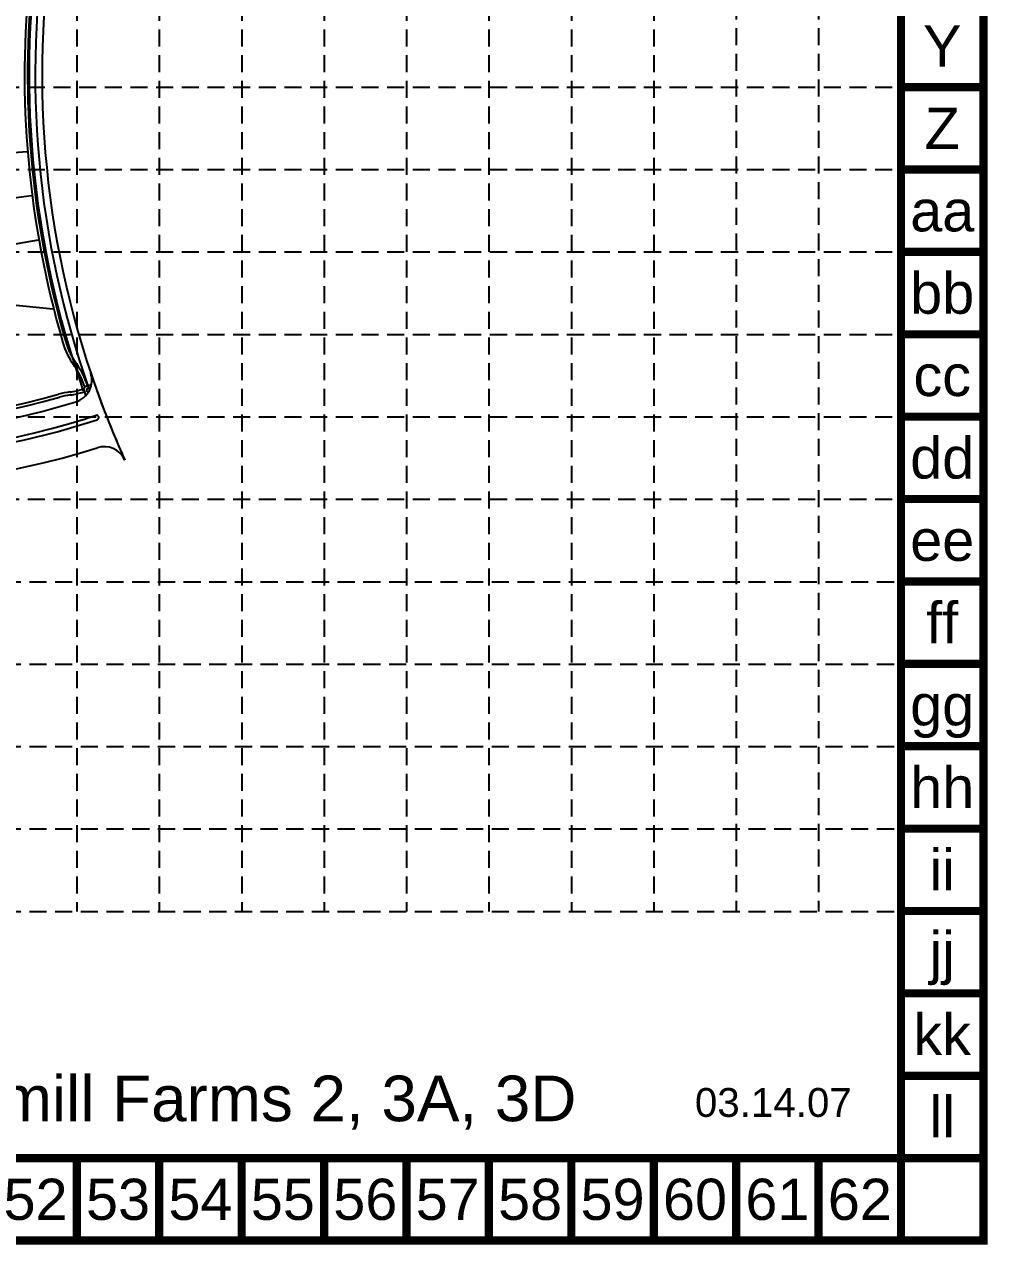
# Model space of a CAD drawing. Header units: feet. Extents: x 5163 to 12107, y -224 to 4120.
# Drawn here: x 10841 to 12107, y -224 to 1381 of the extents above; entities that cross this region are included whole.
import ezdxf
from ezdxf.enums import TextEntityAlignment as Align

# ---------------------------------------------------------------- set-up
doc = ezdxf.new("R2010")
doc.units = ezdxf.units.FT
doc.linetypes.add('2003004C-A$0$CENTER', pattern=[2, 1.25, -0.25, 0.25, -0.25])
doc.linetypes.add('HIDDEN', pattern=[0.375, 0.25, -0.125])
for name, color, linetype in [('2003004C-A$0$2-LOT', 15, 'Continuous'), ('2003004C-A$0$DITCH-CL', 15, '2003004C-A$0$CENTER'), ('2003004C-A$0$DITCH-TOP', 15, '2003004C-A$0$CENTER'), ('2003004C-A$0$INFRA_FUTURE_PVMT_REEDER', 15, 'Continuous'), ('2003004C-A$0$INFRA_FUTURE_PVMT_WINDMILL', 15, 'Continuous'), ('2003004C-A$0$INFRA_FUTURE_SIDEWALK', 15, 'Continuous'), ('BASE', 7, 'Continuous'), ('grid', 254, 'Continuous')]:
    doc.layers.add(name, color=color, linetype=linetype)
doc.styles.get("Standard").update_dxf_attribs({"font": 'ARIAL.TTF'})

msp = doc.modelspace()

# ---------------------------------------------------------------- linework, layer by layer
at = {"layer": '2003004C-A$0$2-LOT', "color": 7, "linetype": 'Continuous'}
for p, q in [((10844.5, 1213.4), (10724.9, 1203.8)), ((10850.6, 1155.2), (10731.5, 1139.9)), ((10859.4, 1097.2), (10741.2, 1076.5)), ((10878.8, 1006.3), (10760.5, 1018.1))]:
    msp.add_line(p, q, dxfattribs=at)
at = {"layer": '2003004C-A$0$DITCH-CL', "color": 7, "linetype": 'Continuous'}
msp.add_arc((12100.4, 1315.1), 1245, 170.9185, 199.3924, dxfattribs=at)
at = {"layer": '2003004C-A$0$DITCH-TOP', "color": 7, "linetype": 'Continuous'}
msp.add_arc((12100.4, 1315.1), 1253, 170.9185, 199.3924, dxfattribs=at)
at = {"layer": '2003004C-A$0$INFRA_FUTURE_PVMT_REEDER', "color": 7, "linetype": 'Continuous'}
for centre, radius, start, end in [((10620.6, 1815.4), 974.5, 245.7765, 287.1987), ((10899.9, 913.1), 30, 287.1987, 18.5126), ((12100.4, 1315.1), 1236, 198.5126, 204.232), ((10620.6, 1815.4), 999.5, 245.4833, 287.512), ((10620.7, 1815.6), 1040.7, 245.7664, 287.685), ((10620.6, 1815.4), 999.5, 287.512, 288.3397), ((10936.1, 863.8), 3, 288.3397, 108.3397), ((10620.6, 1815.4), 1005.5, 279.9799, 288.3397), ((10945.9, 795.5), 30, 24.232, 107.685)]:
    msp.add_arc(centre, radius, start, end, dxfattribs=at)
at = {"layer": '2003004C-A$0$INFRA_FUTURE_PVMT_WINDMILL', "color": 7, "linetype": 'Continuous'}
for start, end in [(171.7983, 201.4435), (201.4435, 203.822)]:
    msp.add_arc((12100.4, 1315.1), 1236, start, end, dxfattribs=at)
at = {"layer": '2003004C-A$0$INFRA_FUTURE_SIDEWALK', "color": 7, "linetype": 'Continuous'}
for p, q in [((10919.2, 901.7), (10918.3, 901.4)), ((10920.5, 904.2), (10919.2, 901.7)), ((10922, 892.9), (10919.2, 901.7)), ((10920.5, 904.2), (10920.2, 905.1)), ((10929.3, 907), (10920.5, 904.2)), ((10924.3, 902.9), (10922.5, 899.3)), ((10922.5, 899.3), (10925.6, 897.7)), ((10924.3, 905.4), (10924, 906.3)), ((10924.3, 902.9), (10927.4, 901.3)), ((10920.4, 897.9), (10919.5, 897.5))]:
    msp.add_line(p, q, dxfattribs=at)
for centre, radius, start, end in [((12100.4, 1315.1), 1259, 173.9801, 196.2786), ((12100.4, 1315.1), 1255, 173.9801, 196.2786), ((10987.8, 990.2), 96, 196.2786, 215.7645), ((10987.8, 990.2), 100, 196.2786, 215.7645), ((10620.6, 1815.4), 962.5, 245.4833, 286.0813), ((10620.6, 1815.4), 958.5, 245.4833, 286.0813), ((10828.8, 875.7), 96, 17.8557, 35.7645), ((10828.8, 875.7), 100, 17.8557, 35.7645), ((10888.8, 992.7), 96, 277.33, 287.8557), ((10913.8, 798.3), 100, 97.33, 106.0813), ((10913.8, 798.3), 96, 97.33, 106.0813), ((10888.8, 992.7), 100, 277.33, 287.8557)]:
    msp.add_arc(centre, radius, start, end, dxfattribs=at)
at = {"layer": 'BASE', "color": 9}
msp.add_line((11993.4, 4006.6), (11993.4, -110.1), dxfattribs=at)
at = {"layer": 'BASE', "const_width": 10.8}
for points in [[(5168.4, -218.4), (12101.8, -218.4), (12101.8, 4114.9), (5168.4, 4114.9)], [(5276.8, -110.1), (11993.4, -110.1), (11993.4, 4006.6), (5276.8, 4006.6)]]:
    msp.add_lwpolyline(points, close=True, dxfattribs=at)
for points in [[(12101.8, 1298.2), (11993.4, 1298.2)], [(12101.8, 1189.9), (11993.4, 1189.9)], [(12101.8, 1081.6), (11993.4, 1081.6)], [(12101.8, 973.2), (11993.4, 973.2)], [(12101.8, 864.9), (11993.4, 864.9)], [(12101.8, 756.6), (11993.4, 756.6)], [(12101.8, 648.2), (11993.4, 648.2)], [(12101.8, 539.9), (11993.4, 539.9)], [(12101.8, 431.6), (11993.4, 431.6)], [(12101.8, 323.2), (11993.4, 323.2)], [(12101.8, 214.9), (11993.4, 214.9)], [(12101.8, 106.6), (11993.4, 106.6)], [(12101.8, -1.8), (11993.4, -1.8)], [(10910.1, -218.4), (10910.1, -110.1)], [(11018.4, -218.4), (11018.4, -110.1)], [(11126.8, -218.4), (11126.8, -110.1)], [(11235.1, -218.4), (11235.1, -110.1)], [(11343.4, -218.4), (11343.4, -110.1)], [(11451.8, -218.4), (11451.8, -110.1)], [(11560.1, -218.4), (11560.1, -110.1)], [(11668.4, -218.4), (11668.4, -110.1)], [(11776.8, -218.4), (11776.8, -110.1)], [(11885.1, -218.4), (11885.1, -110.1)], [(12101.8, -110.1), (11993.4, -110.1)], [(11993.4, -218.4), (11993.4, -110.1)]]:
    msp.add_lwpolyline(points, dxfattribs=at)
at = {"layer": 'grid', "color": 252, "linetype": 'HIDDEN', "ltscale": 90}
for p, q in [((10910.1, 4006.6), (10910.1, 214.4)), ((11018.4, 4006.6), (11018.4, 214.4)), ((11126.8, 4006.6), (11126.8, 214.4)), ((11235.1, 4006.6), (11235.1, 214.4)), ((11343.4, 4006.6), (11343.4, 214.4)), ((11451.8, 4006.6), (11451.8, 214.4)), ((11560.1, 4006.6), (11560.1, 214.4)), ((11668.4, 4006.6), (11668.4, 214.4)), ((11776.6, 4008.4), (11776.6, 214.4)), ((11884.9, 4008.4), (11884.9, 214.4)), ((5276.8, 1298.2), (11993.4, 1298.2)), ((5276.8, 1189.9), (11993.4, 1189.9)), ((5276.8, 1081.6), (11993.4, 1081.6)), ((5276.8, 973.2), (11993.4, 973.2)), ((5276.8, 864.9), (11993.4, 864.9)), ((5276.8, 756.6), (11993.4, 756.6)), ((5279.2, 647.8), (11995.9, 647.8)), ((5279.2, 539.4), (11995.9, 539.4)), ((5279.2, 431.1), (11995.9, 431.1)), ((5279.2, 322.8), (11995.9, 322.8)), ((5279.2, 214.4), (11995.9, 214.4))]:
    msp.add_line(p, q, dxfattribs=at)

# ---------------------------------------------------------------- texts
at = {"insert": (10616.7, 98.4), "char_height": 60, "width": 1115.761, "attachment_point": 1}
msp.add_mtext('\\PWindmill Farms 2, 3A, 3D', dxfattribs=at)
at = {"layer": 'BASE'}
for s, height, p in [('Y', 54.2, (12047.6, 1352.4)), ('Z', 54.2, (12047.6, 1244.1)), ('aa', 54.17, (12047.6, 1135.7)), ('bb', 54.17, (12047.6, 1027.4)), ('cc', 54.17, (12047.6, 919.1)), ('dd', 54.17, (12047.6, 810.7)), ('ee', 54.17, (12047.6, 702.4)), ('ff', 54.17, (12047.6, 594.1)), ('gg', 54.17, (12047.6, 485.7)), ('hh', 54.17, (12047.6, 377.4)), ('ii', 54.17, (12047.6, 269.1)), ('jj', 54.17, (12047.6, 160.7)), ('kk', 54.17, (12047.6, 52.4)), ('ll', 54.17, (12047.6, -55.9)), ('52', 54.17, (10855.9, -164.3)), ('53', 54.17, (10964.3, -164.3)), ('54', 54.17, (11072.6, -164.3)), ('55', 54.17, (11180.9, -164.3)), ('56', 54.17, (11289.3, -164.3)), ('57', 54.17, (11397.6, -164.3)), ('58', 54.17, (11505.9, -164.3)), ('59', 54.17, (11614.3, -164.3)), ('60', 54.17, (11722.6, -164.3)), ('61', 54.17, (11830.9, -164.3)), ('62', 54.17, (11939.3, -164.3))]:
    msp.add_text(s, height=height, dxfattribs=at).set_placement(p, align=Align.MIDDLE_CENTER)
msp.add_text('03.14.07', height=37.92, dxfattribs=at).set_placement((11825.6, -55.9), align=Align.CENTER)

doc.saveas('drawing.dxf')
